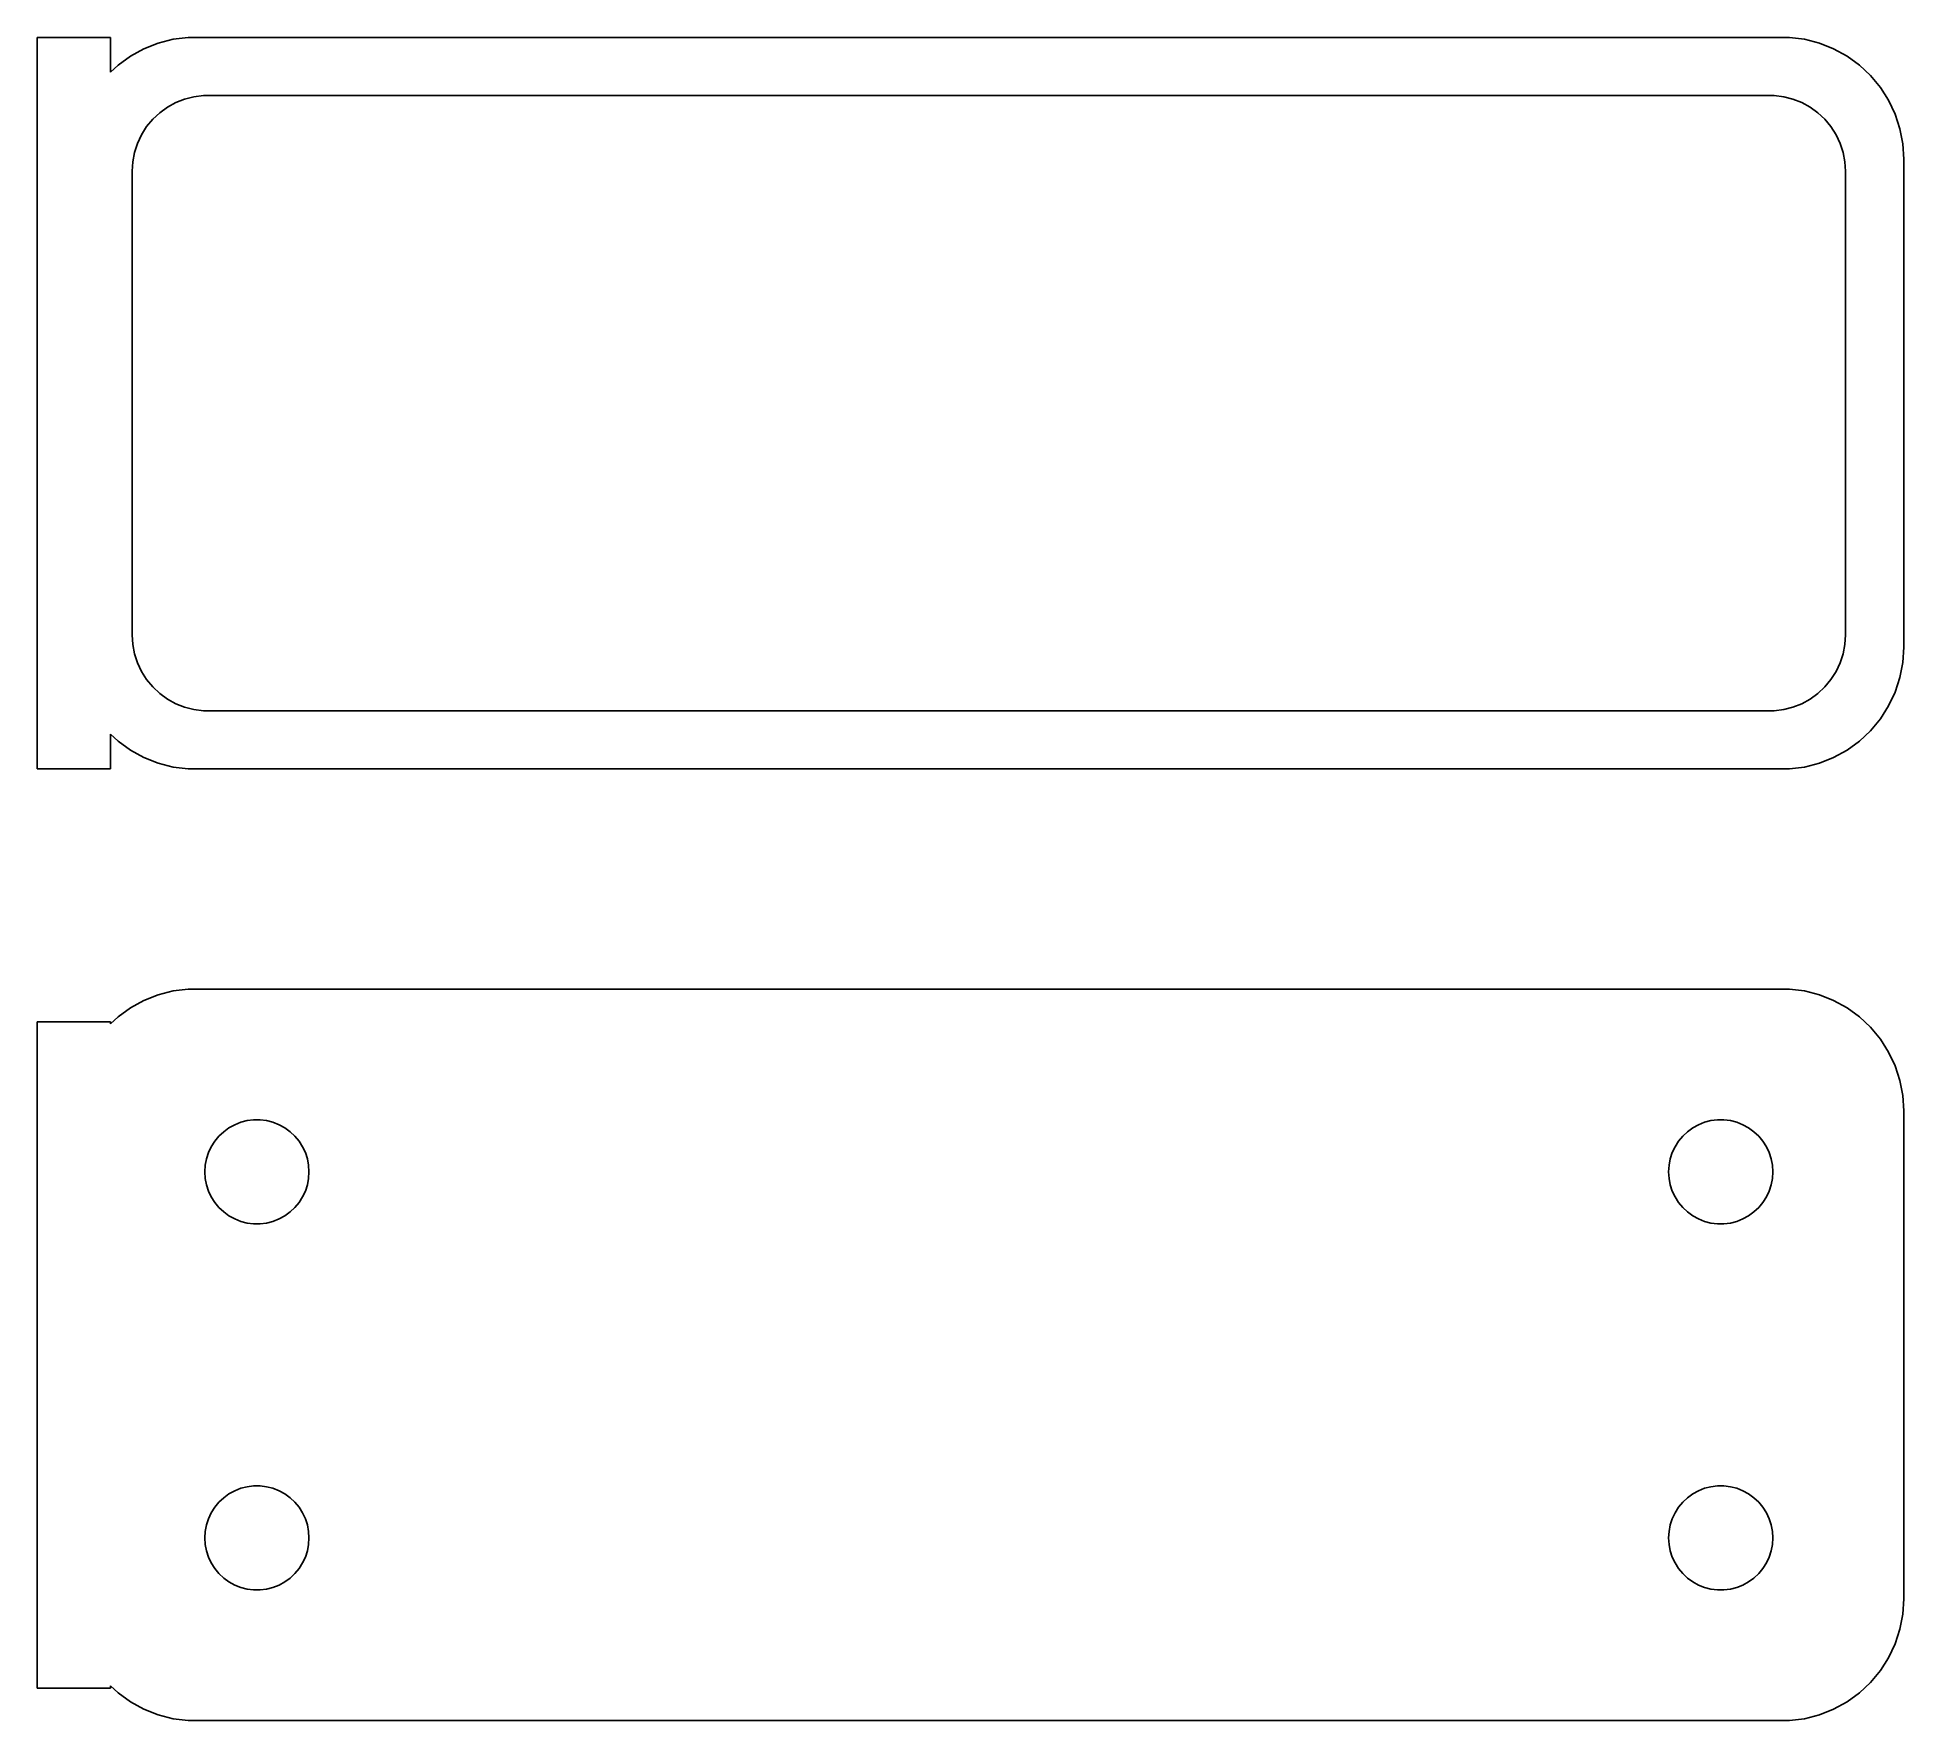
# Model space of a CAD drawing. Header units: metres. Extents: x -39 to 37.5, y 63 to 132.
import ezdxf

# ---------------------------------------------------------------- set-up
doc = ezdxf.new("R2010")
doc.units = ezdxf.units.M

msp = doc.modelspace()

# ---------------------------------------------------------------- linework, layer by layer
for p, q in [((-36, 131.979), (-39, 131.979)), ((-39, 131.979), (-39, 102.021)), ((-36, 130.559), (-36, 131.979)), ((-34.0451, 131.755), (-34.6289, 131.524)), ((-33.4369, 131.911), (-34.0451, 131.755)), ((-32.8139, 131.99), (-33.4369, 131.911)), ((32.8139, 131.99), (-32.8139, 131.99)), ((33.4369, 131.911), (32.8139, 131.99)), ((34.0451, 131.755), (33.4369, 131.911)), ((34.6289, 131.524), (34.0451, 131.755)), ((-35.6871, 130.853), (-36, 130.559)), ((-35.1791, 131.222), (-35.6871, 130.853)), ((-34.6289, 131.524), (-35.1791, 131.222)), ((35.1791, 131.222), (34.6289, 131.524)), ((35.6871, 130.853), (35.1791, 131.222)), ((36.1448, 130.423), (35.6871, 130.853)), ((36.5451, 129.939), (36.1448, 130.423)), ((-33.668, 129.128), (-33.3254, 129.317)), ((-33.3254, 129.317), (-32.9619, 129.461)), ((-32.9619, 129.461), (-32.5833, 129.558)), ((-32.5833, 129.558), (-32.1954, 129.607)), ((-32.1954, 129.607), (32.1954, 129.607)), ((32.1954, 129.607), (32.5833, 129.558)), ((32.5833, 129.558), (32.9619, 129.461)), ((32.9619, 129.461), (33.3254, 129.317)), ((33.3254, 129.317), (33.668, 129.128)), ((36.8815, 129.409), (36.5451, 129.939)), ((37.1489, 128.841), (36.8815, 129.409)), ((-34.5184, 128.33), (-34.2692, 128.631)), ((-34.2692, 128.631), (-33.9842, 128.899)), ((-33.9842, 128.899), (-33.668, 129.128)), ((33.668, 129.128), (33.9842, 128.899)), ((33.9842, 128.899), (34.2692, 128.631)), ((34.2692, 128.631), (34.5184, 128.33)), ((37.3429, 128.243), (37.1489, 128.841)), ((-34.8943, 127.646), (-34.7279, 128)), ((-34.7279, 128), (-34.5184, 128.33)), ((34.5184, 128.33), (34.7279, 128)), ((34.7279, 128), (34.8943, 127.646)), ((37.4606, 127.627), (37.3429, 128.243)), ((-35.0884, 126.89), (-35.0151, 127.274)), ((-35.0151, 127.274), (-34.8943, 127.646)), ((34.8943, 127.646), (35.0151, 127.274)), ((35.0151, 127.274), (35.0884, 126.89)), ((37.5, 127), (37.4606, 127.627)), ((37.5, 107), (37.5, 127)), ((-35.1129, 126.5), (-35.0884, 126.89)), ((-35.1129, 107.5), (-35.1129, 126.5)), ((35.0884, 126.89), (35.1129, 126.5)), ((35.1129, 126.5), (35.1129, 107.5)), ((-35.0884, 107.11), (-35.1129, 107.5)), ((-35.0151, 106.726), (-35.0884, 107.11)), ((35.0884, 107.11), (35.0151, 106.726)), ((35.1129, 107.5), (35.0884, 107.11)), ((-34.8943, 106.354), (-35.0151, 106.726)), ((-34.7279, 106), (-34.8943, 106.354)), ((34.8943, 106.354), (34.7279, 106)), ((35.0151, 106.726), (34.8943, 106.354)), ((37.3429, 105.757), (37.4606, 106.373)), ((37.4606, 106.373), (37.5, 107)), ((-34.5184, 105.67), (-34.7279, 106)), ((-34.2692, 105.369), (-34.5184, 105.67)), ((34.5184, 105.67), (34.2692, 105.369)), ((34.7279, 106), (34.5184, 105.67)), ((37.1489, 105.159), (37.3429, 105.757)), ((-33.9842, 105.101), (-34.2692, 105.369)), ((-33.668, 104.872), (-33.9842, 105.101)), ((-33.3254, 104.683), (-33.668, 104.872)), ((33.668, 104.872), (33.3254, 104.683)), ((33.9842, 105.101), (33.668, 104.872)), ((34.2692, 105.369), (33.9842, 105.101)), ((36.8815, 104.591), (37.1489, 105.159)), ((-32.9619, 104.539), (-33.3254, 104.683)), ((-32.5833, 104.442), (-32.9619, 104.539)), ((-32.1954, 104.393), (-32.5833, 104.442)), ((32.1954, 104.393), (-32.1954, 104.393)), ((32.5833, 104.442), (32.1954, 104.393)), ((32.9619, 104.539), (32.5833, 104.442)), ((33.3254, 104.683), (32.9619, 104.539)), ((36.1448, 103.577), (36.5451, 104.061)), ((36.5451, 104.061), (36.8815, 104.591)), ((-36, 102.021), (-36, 103.441)), ((-36, 103.441), (-35.6871, 103.147)), ((35.6871, 103.147), (36.1448, 103.577)), ((-35.6871, 103.147), (-35.1791, 102.778)), ((-35.1791, 102.778), (-34.6289, 102.476)), ((34.6289, 102.476), (35.1791, 102.778)), ((35.1791, 102.778), (35.6871, 103.147)), ((-39, 102.021), (-36, 102.021)), ((-34.6289, 102.476), (-34.0451, 102.245)), ((-34.0451, 102.245), (-33.4369, 102.089)), ((-33.4369, 102.089), (-32.8139, 102.01)), ((-32.8139, 102.01), (32.8139, 102.01)), ((32.8139, 102.01), (33.4369, 102.089)), ((33.4369, 102.089), (34.0451, 102.245)), ((34.0451, 102.245), (34.6289, 102.476)), ((-34.0451, 92.7553), (-34.6289, 92.5241)), ((-33.4369, 92.9114), (-34.0451, 92.7553)), ((-32.8139, 92.9901), (-33.4369, 92.9114)), ((32.8139, 92.9901), (-32.8139, 92.9901)), ((33.4369, 92.9114), (32.8139, 92.9901)), ((34.0451, 92.7553), (33.4369, 92.9114)), ((34.6289, 92.5241), (34.0451, 92.7553)), ((-35.6871, 91.8526), (-36, 91.5587)), ((-35.1791, 92.2216), (-35.6871, 91.8526)), ((-34.6289, 92.5241), (-35.1791, 92.2216)), ((35.1791, 92.2216), (34.6289, 92.5241)), ((35.6871, 91.8526), (35.1791, 92.2216)), ((36.1448, 91.4227), (35.6871, 91.8526)), ((-36, 91.6526), (-39, 91.6526)), ((-39, 91.6526), (-39, 64.3474)), ((-36, 91.5587), (-36, 91.6526)), ((36.5451, 90.9389), (36.1448, 91.4227)), ((36.8815, 90.4088), (36.5451, 90.9389)), ((37.1489, 89.8406), (36.8815, 90.4088)), ((37.3429, 89.2434), (37.1489, 89.8406)), ((37.4606, 88.6267), (37.3429, 89.2434)), ((37.5, 88), (37.4606, 88.6267)), ((37.5, 68), (37.5, 88)), ((-31.3611, 87.1453), (-31.1441, 87.3029)), ((-31.1441, 87.3029), (-30.9091, 87.4321)), ((-30.9091, 87.4321), (-30.6598, 87.5308)), ((-30.6598, 87.5308), (-30.4001, 87.5975)), ((-30.4001, 87.5975), (-30.1341, 87.6311)), ((-30.1341, 87.6311), (-29.8659, 87.6311)), ((-29.8659, 87.6311), (-29.5999, 87.5975)), ((-29.5999, 87.5975), (-29.3401, 87.5308)), ((-29.3401, 87.5308), (-29.0908, 87.4321)), ((-29.0908, 87.4321), (-28.8559, 87.3029)), ((-28.8559, 87.3029), (-28.6389, 87.1453)), ((28.6389, 87.1453), (28.8559, 87.3029)), ((28.8559, 87.3029), (29.0908, 87.4321)), ((29.0908, 87.4321), (29.3401, 87.5308)), ((29.3401, 87.5308), (29.5999, 87.5975)), ((29.5999, 87.5975), (29.8659, 87.6311)), ((29.8659, 87.6311), (30.1341, 87.6311)), ((30.1341, 87.6311), (30.4001, 87.5975)), ((30.4001, 87.5975), (30.6598, 87.5308)), ((30.6598, 87.5308), (30.9091, 87.4321)), ((30.9091, 87.4321), (31.1441, 87.3029)), ((31.1441, 87.3029), (31.3611, 87.1453)), ((-31.9853, 86.286), (-31.8712, 86.5287)), ((-31.8712, 86.5287), (-31.7275, 86.7551)), ((-31.7275, 86.7551), (-31.5565, 86.9617)), ((-31.5565, 86.9617), (-31.3611, 87.1453)), ((-28.6389, 87.1453), (-28.4434, 86.9617)), ((-28.4434, 86.9617), (-28.2725, 86.7551)), ((-28.2725, 86.7551), (-28.1288, 86.5287)), ((-28.1288, 86.5287), (-28.0146, 86.286)), ((28.0146, 86.286), (28.1288, 86.5287)), ((28.1288, 86.5287), (28.2725, 86.7551)), ((28.2725, 86.7551), (28.4434, 86.9617)), ((28.4434, 86.9617), (28.6389, 87.1453)), ((31.3611, 87.1453), (31.5565, 86.9617)), ((31.5565, 86.9617), (31.7275, 86.7551)), ((31.7275, 86.7551), (31.8712, 86.5287)), ((31.8712, 86.5287), (31.9853, 86.286)), ((-32.1353, 85.5), (-32.1185, 85.7676)), ((-32.1185, 85.7676), (-32.0682, 86.031)), ((-32.0682, 86.031), (-31.9853, 86.286)), ((-28.0146, 86.286), (-27.9318, 86.031)), ((-27.9318, 86.031), (-27.8815, 85.7676)), ((-27.8815, 85.7676), (-27.8647, 85.5)), ((27.8647, 85.5), (27.8815, 85.7676)), ((27.8815, 85.7676), (27.9318, 86.031)), ((27.9318, 86.031), (28.0146, 86.286)), ((31.9853, 86.286), (32.0682, 86.031)), ((32.0682, 86.031), (32.1185, 85.7676)), ((32.1185, 85.7676), (32.1353, 85.5)), ((-32.1185, 85.2324), (-32.1353, 85.5)), ((-32.0682, 84.969), (-32.1185, 85.2324)), ((-31.9853, 84.7139), (-32.0682, 84.969)), ((-27.9318, 84.969), (-28.0146, 84.7139)), ((-27.8815, 85.2324), (-27.9318, 84.969)), ((-27.8647, 85.5), (-27.8815, 85.2324)), ((27.8815, 85.2324), (27.8647, 85.5)), ((27.9318, 84.969), (27.8815, 85.2324)), ((28.0146, 84.7139), (27.9318, 84.969)), ((32.0682, 84.969), (31.9853, 84.7139)), ((32.1185, 85.2324), (32.0682, 84.969)), ((32.1353, 85.5), (32.1185, 85.2324)), ((-31.8712, 84.4713), (-31.9853, 84.7139)), ((-31.7275, 84.2449), (-31.8712, 84.4713)), ((-31.5565, 84.0383), (-31.7275, 84.2449)), ((-28.2725, 84.2449), (-28.4434, 84.0383)), ((-28.1288, 84.4713), (-28.2725, 84.2449)), ((-28.0146, 84.7139), (-28.1288, 84.4713)), ((28.1288, 84.4713), (28.0146, 84.7139)), ((28.2725, 84.2449), (28.1288, 84.4713)), ((28.4434, 84.0383), (28.2725, 84.2449)), ((31.7275, 84.2449), (31.5565, 84.0383)), ((31.8712, 84.4713), (31.7275, 84.2449)), ((31.9853, 84.7139), (31.8712, 84.4713)), ((-31.3611, 83.8547), (-31.5565, 84.0383)), ((-31.1441, 83.6971), (-31.3611, 83.8547)), ((-30.9091, 83.5679), (-31.1441, 83.6971)), ((-30.6598, 83.4692), (-30.9091, 83.5679)), ((-30.4001, 83.4025), (-30.6598, 83.4692)), ((-30.1341, 83.3689), (-30.4001, 83.4025)), ((-29.5999, 83.4025), (-29.8659, 83.3689)), ((-29.3401, 83.4692), (-29.5999, 83.4025)), ((-29.0908, 83.5679), (-29.3401, 83.4692)), ((-28.8559, 83.6971), (-29.0908, 83.5679)), ((-28.6389, 83.8547), (-28.8559, 83.6971)), ((-28.4434, 84.0383), (-28.6389, 83.8547)), ((28.6389, 83.8547), (28.4434, 84.0383)), ((28.8559, 83.6971), (28.6389, 83.8547)), ((29.0908, 83.5679), (28.8559, 83.6971)), ((29.3401, 83.4692), (29.0908, 83.5679)), ((29.5999, 83.4025), (29.3401, 83.4692)), ((29.8659, 83.3689), (29.5999, 83.4025)), ((30.4001, 83.4025), (30.1341, 83.3689)), ((30.6598, 83.4692), (30.4001, 83.4025)), ((30.9091, 83.5679), (30.6598, 83.4692)), ((31.1441, 83.6971), (30.9091, 83.5679)), ((31.3611, 83.8547), (31.1441, 83.6971)), ((31.5565, 84.0383), (31.3611, 83.8547)), ((-29.8659, 83.3689), (-30.1341, 83.3689)), ((30.1341, 83.3689), (29.8659, 83.3689)), ((-31.7275, 71.7551), (-31.5565, 71.9617)), ((-31.5565, 71.9617), (-31.3611, 72.1453)), ((-31.3611, 72.1453), (-31.1441, 72.3029)), ((-31.1441, 72.3029), (-30.9091, 72.4321)), ((-30.9091, 72.4321), (-30.6598, 72.5308)), ((-30.6598, 72.5308), (-30.4001, 72.5975)), ((-30.4001, 72.5975), (-30.1341, 72.6311)), ((-30.1341, 72.6311), (-29.8659, 72.6311)), ((-29.8659, 72.6311), (-29.5999, 72.5975)), ((-29.5999, 72.5975), (-29.3401, 72.5308)), ((-29.3401, 72.5308), (-29.0908, 72.4321)), ((-29.0908, 72.4321), (-28.8559, 72.3029)), ((-28.8559, 72.3029), (-28.6389, 72.1453)), ((-28.6389, 72.1453), (-28.4434, 71.9617)), ((-28.4434, 71.9617), (-28.2725, 71.7551)), ((28.2725, 71.7551), (28.4434, 71.9617)), ((28.4434, 71.9617), (28.6389, 72.1453)), ((28.6389, 72.1453), (28.8559, 72.3029)), ((28.8559, 72.3029), (29.0908, 72.4321)), ((29.0908, 72.4321), (29.3401, 72.5308)), ((29.3401, 72.5308), (29.5999, 72.5975)), ((29.5999, 72.5975), (29.8659, 72.6311)), ((29.8659, 72.6311), (30.1341, 72.6311)), ((30.1341, 72.6311), (30.4001, 72.5975)), ((30.4001, 72.5975), (30.6598, 72.5308)), ((30.6598, 72.5308), (30.9091, 72.4321)), ((30.9091, 72.4321), (31.1441, 72.3029)), ((31.1441, 72.3029), (31.3611, 72.1453)), ((31.3611, 72.1453), (31.5565, 71.9617)), ((31.5565, 71.9617), (31.7275, 71.7551)), ((-32.0682, 71.031), (-31.9853, 71.2861)), ((-31.9853, 71.2861), (-31.8712, 71.5287)), ((-31.8712, 71.5287), (-31.7275, 71.7551)), ((-28.2725, 71.7551), (-28.1288, 71.5287)), ((-28.1288, 71.5287), (-28.0146, 71.2861)), ((-28.0146, 71.2861), (-27.9318, 71.031)), ((27.9318, 71.031), (28.0146, 71.2861)), ((28.0146, 71.2861), (28.1288, 71.5287)), ((28.1288, 71.5287), (28.2725, 71.7551)), ((31.7275, 71.7551), (31.8712, 71.5287)), ((31.8712, 71.5287), (31.9853, 71.2861)), ((31.9853, 71.2861), (32.0682, 71.031)), ((-32.1353, 70.5), (-32.1185, 70.7676)), ((-32.1185, 70.2324), (-32.1353, 70.5)), ((-32.1185, 70.7676), (-32.0682, 71.031)), ((-27.9318, 71.031), (-27.8815, 70.7676)), ((-27.8815, 70.7676), (-27.8647, 70.5)), ((-27.8647, 70.5), (-27.8815, 70.2324)), ((27.8647, 70.5), (27.8815, 70.7676)), ((27.8815, 70.2324), (27.8647, 70.5)), ((27.8815, 70.7676), (27.9318, 71.031)), ((32.0682, 71.031), (32.1185, 70.7676)), ((32.1185, 70.7676), (32.1353, 70.5)), ((32.1353, 70.5), (32.1185, 70.2324)), ((-32.0682, 69.969), (-32.1185, 70.2324)), ((-31.9853, 69.714), (-32.0682, 69.969)), ((-31.8712, 69.4713), (-31.9853, 69.714)), ((-28.0146, 69.714), (-28.1288, 69.4713)), ((-27.9318, 69.969), (-28.0146, 69.714)), ((-27.8815, 70.2324), (-27.9318, 69.969)), ((27.9318, 69.969), (27.8815, 70.2324)), ((28.0146, 69.714), (27.9318, 69.969)), ((28.1288, 69.4713), (28.0146, 69.714)), ((31.9853, 69.714), (31.8712, 69.4713)), ((32.0682, 69.969), (31.9853, 69.714)), ((32.1185, 70.2324), (32.0682, 69.969)), ((-31.7275, 69.2449), (-31.8712, 69.4713)), ((-31.5565, 69.0383), (-31.7275, 69.2449)), ((-31.3611, 68.8547), (-31.5565, 69.0383)), ((-31.1441, 68.6971), (-31.3611, 68.8547)), ((-28.6389, 68.8547), (-28.8559, 68.6971)), ((-28.4434, 69.0383), (-28.6389, 68.8547)), ((-28.2725, 69.2449), (-28.4434, 69.0383)), ((-28.1288, 69.4713), (-28.2725, 69.2449)), ((28.2725, 69.2449), (28.1288, 69.4713)), ((28.4434, 69.0383), (28.2725, 69.2449)), ((28.6389, 68.8547), (28.4434, 69.0383)), ((28.8559, 68.6971), (28.6389, 68.8547)), ((31.3611, 68.8547), (31.1441, 68.6971)), ((31.5565, 69.0383), (31.3611, 68.8547)), ((31.7275, 69.2449), (31.5565, 69.0383)), ((31.8712, 69.4713), (31.7275, 69.2449)), ((-30.9091, 68.5679), (-31.1441, 68.6971)), ((-30.6598, 68.4692), (-30.9091, 68.5679)), ((-30.4001, 68.4025), (-30.6598, 68.4692)), ((-30.1341, 68.3689), (-30.4001, 68.4025)), ((-29.8659, 68.3689), (-30.1341, 68.3689)), ((-29.5999, 68.4025), (-29.8659, 68.3689)), ((-29.3401, 68.4692), (-29.5999, 68.4025)), ((-29.0908, 68.5679), (-29.3401, 68.4692)), ((-28.8559, 68.6971), (-29.0908, 68.5679)), ((29.0908, 68.5679), (28.8559, 68.6971)), ((29.3401, 68.4692), (29.0908, 68.5679)), ((29.5999, 68.4025), (29.3401, 68.4692)), ((29.8659, 68.3689), (29.5999, 68.4025)), ((30.1341, 68.3689), (29.8659, 68.3689)), ((30.4001, 68.4025), (30.1341, 68.3689)), ((30.6598, 68.4692), (30.4001, 68.4025)), ((30.9091, 68.5679), (30.6598, 68.4692)), ((31.1441, 68.6971), (30.9091, 68.5679)), ((37.3429, 66.7566), (37.4606, 67.3733)), ((37.4606, 67.3733), (37.5, 68)), ((37.1489, 66.1594), (37.3429, 66.7566)), ((36.8815, 65.5912), (37.1489, 66.1594)), ((36.1448, 64.5773), (36.5451, 65.0611)), ((36.5451, 65.0611), (36.8815, 65.5912)), ((-39, 64.3474), (-36, 64.3474)), ((-36, 64.3474), (-36, 64.4413)), ((-36, 64.4413), (-35.6871, 64.1474)), ((35.6871, 64.1474), (36.1448, 64.5773)), ((-35.6871, 64.1474), (-35.1791, 63.7784)), ((-35.1791, 63.7784), (-34.6289, 63.4759)), ((34.6289, 63.4759), (35.1791, 63.7784)), ((35.1791, 63.7784), (35.6871, 64.1474)), ((-34.6289, 63.4759), (-34.0451, 63.2447)), ((-34.0451, 63.2447), (-33.4369, 63.0886)), ((-33.4369, 63.0886), (-32.8139, 63.0099)), ((-32.8139, 63.0099), (32.8139, 63.0099)), ((32.8139, 63.0099), (33.4369, 63.0886)), ((33.4369, 63.0886), (34.0451, 63.2447)), ((34.0451, 63.2447), (34.6289, 63.4759))]:
    msp.add_line(p, q)

doc.saveas('drawing.dxf')
